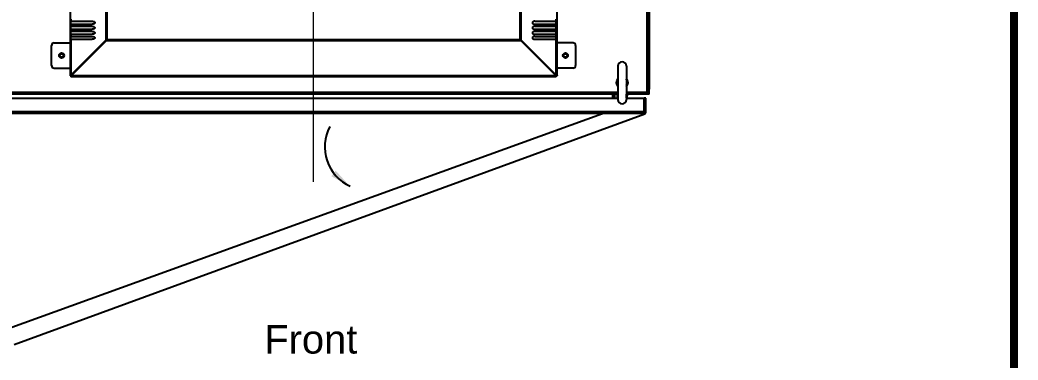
# Model space of a CAD drawing. Extents: x 79822 to 122366, y -56021 to -28815.
# Drawn here: x 84426 to 85615, y -39816 to -39411 of the extents above; entities that cross this region are included whole.
import ezdxf
from ezdxf.enums import TextEntityAlignment as Align
from ezdxf.lldxf.tags import DXFTag

# ---------------------------------------------------------------- set-up
doc = ezdxf.new("R2010")
doc.units = 0
doc.header["$LTSCALE"] = 100
doc.header["$MEASUREMENT"] = 0
doc.layers.add('PANEL', color=7, linetype='Continuous')
doc.layers.add('t', color=1, linetype='Continuous')
doc.styles.add('HZ', font='arial.ttf', dxfattribs={"width": 0.7})
doc.styles.get("Standard").update_dxf_attribs({"font": ''})
doc.styles.get('Standard').set_extended_font_data('SimSun')
tags = doc.linetypes.add('CENTER', pattern=[2, 1.25, -0.25, 0.25, -0.25]).pattern_tags.tags
tags[10:11] = [DXFTag(74, 4), DXFTag(75, 0), DXFTag(340, '0'), DXFTag(46, 1.0), DXFTag(50, 0.0), DXFTag(44, 0.0), DXFTag(45, 0.0)]
tags[8:9] = [DXFTag(74, 4), DXFTag(75, 0), DXFTag(340, '0'), DXFTag(46, 1.0), DXFTag(50, 0.0), DXFTag(44, 0.0), DXFTag(45, 0.0)]
tags[6:7] = [DXFTag(74, 4), DXFTag(75, 0), DXFTag(340, '0'), DXFTag(46, 1.0), DXFTag(50, 0.0), DXFTag(44, 0.0), DXFTag(45, 0.0)]
tags[4:5] = [DXFTag(74, 4), DXFTag(75, 0), DXFTag(340, '0'), DXFTag(46, 1.0), DXFTag(50, 0.0), DXFTag(44, 0.0), DXFTag(45, 0.0)]
tags = doc.linetypes.add('HIDDEN', pattern=[0.375, 0.25, -0.125]).pattern_tags.tags
tags[6:7] = [DXFTag(74, 4), DXFTag(75, 0), DXFTag(340, '0'), DXFTag(46, 1.0), DXFTag(50, 0.0), DXFTag(44, 0.0), DXFTag(45, 0.0)]
tags[4:5] = [DXFTag(74, 4), DXFTag(75, 0), DXFTag(340, '0'), DXFTag(46, 1.0), DXFTag(50, 0.0), DXFTag(44, 0.0), DXFTag(45, 0.0)]

# ---------------------------------------------------------------- blocks, each defined once
blk = doc.blocks.new('图框')
at = {"layer": 't', "color": 7, "const_width": 9.62}
blk.add_lwpolyline([(4115.6, -3151.6), (4115.6, 0), (0, 0), (0, -3151.6)], close=True, dxfattribs=at)
at = {"color": 7, "flags": 8}
for tag, p, height in [('DWG.NAME:', (1381.6, -2910.4), 25), ('PROJECTNAME：', (3339.1, -2913.1), 25), ('PROJECTNAME:', (3125.5, -2912.8), 24), ('DWG.NO.:', (3128.2, -3030.4), 24), ('图纸编号', (3315.4, -3052.4), 24), ('FILENO.:', (3128.7, -3106.1), 24), ('文档号', (3317.7, -3124.1), 24)]:
    blk.add_attdef(tag, p, '', height=height, dxfattribs=at)
for tag, p in [('图纸名称:', (1377.8, -2965.9)), ('项目名称：', (3121.6, -2984.3)), ('项目名称：', (3325, -2984.3))]:
    blk.add_attdef(tag, text='', height=25, dxfattribs=at).set_placement(p, align=Align.BOTTOM_LEFT)
for tag, height, p in [('RENLIU', 24, (698.2, -2950.4)), ('SHUFENWANG', 24, (885.8, -2950.4)), ('FANGHOU', 24, (1069.7, -2950.4)), ('DANDANLI', 24, (1250, -2950.4)), ('A', 23, (59.9, -2974.9)), ('设计时间', 23, (213.9, -2974.9)), ('刘仁', 23, (698.2, -3002.2)), ('王姝芬', 23, (885.8, -3002.2)), ('侯方', 23, (1069.7, -3002.2)), ('李丹丹', 23, (1250, -3002.2)), ('#10STATIONONTROLCABINETCOVER', 30, (1777.9, -3017.2)), ('PAGEXOFX', 24, (3953.7, -3039.1)), ('REV.', 24, (59.4, -3063)), ('DATE', 24, (208.9, -3063)), ('DESCRIPTION', 24, (451.7, -3063)), ('PREPARED', 24, (698.2, -3063)), ('CHECKED', 24, (885.8, -3063)), ('SIGNED', 24, (1069.7, -3063)), ('APPROVED', 24, (1250, -3063)), ('图纸名称', 30, (1777.9, -3094.7)), ('第几页共几页', 24, (3953.7, -3114.1))]:
    blk.add_attdef(tag, text='', height=height, dxfattribs=at).set_placement(p, align=Align.MIDDLE)
at = {"color": 7, "width": 0.8, "flags": 8}
blk.add_attdef('HANGZHOUHOLLYSYSAUTOMATIONCO.,LTD.', text='', height=24, dxfattribs=at).set_placement((2770.1, -3045.7), align=Align.MIDDLE)

msp = doc.modelspace()

# ---------------------------------------------------------------- linework, layer by layer
at = {"color": 1, "linetype": 'CENTER', "lineweight": 20}
msp.add_line((84775.6, -39604.1), (84775.6, -38660.2), dxfattribs=at)
at = {"color": 7, "linetype": 'Continuous'}
for p, q in [((85172.8, -39499.7), (85172.8, -38747.7)), ((85175.1, -39499.7), (85175.1, -38747.7)), ((84485.6, -38769.7), (84485.6, -39477.7)), ((85065.6, -39477.7), (85065.6, -38769.7)), ((85175.4, -38772.4), (85175.4, -39474.4)), ((84528.4, -38812), (84528.4, -39435.4)), ((84529.5, -38812.6), (84529.5, -39434.8)), ((85021.8, -39434.8), (85021.8, -38812.6)), ((85022.9, -39435.4), (85022.9, -38812)), ((84485.6, -39412.9), (84512.1, -39412.9)), ((84486.6, -39416.4), (84486.6, -39412.9)), ((84486.7, -39410.4), (84486.7, -39412.9)), ((85039.2, -39412.9), (85065.6, -39412.9)), ((85064.5, -39412.9), (85064.5, -39410.4)), ((85064.6, -39416.4), (85064.6, -39412.9)), ((84485.6, -39416.4), (84512.1, -39416.4)), ((84485.6, -39418.9), (84512.1, -39418.9)), ((84485.6, -39422.4), (84512.1, -39422.4)), ((84485.6, -39424.9), (84512.1, -39424.9)), ((84486.6, -39422.4), (84486.6, -39418.9)), ((84486.6, -39428.4), (84486.6, -39424.9)), ((84486.7, -39416.4), (84486.7, -39418.9)), ((84486.7, -39422.4), (84486.7, -39424.9)), ((85039.2, -39416.4), (85065.6, -39416.4)), ((85039.2, -39418.9), (85065.6, -39418.9)), ((85039.2, -39422.4), (85065.6, -39422.4)), ((85039.2, -39424.9), (85065.6, -39424.9)), ((85064.5, -39418.9), (85064.5, -39416.4)), ((85064.5, -39424.9), (85064.5, -39422.4)), ((85064.6, -39422.4), (85064.6, -39418.9)), ((85064.6, -39428.4), (85064.6, -39424.9)), ((84485.6, -39428.4), (84512.1, -39428.4)), ((84485.6, -39430.9), (84512.1, -39430.9)), ((84485.6, -39434.4), (84512.1, -39434.4)), ((84486.6, -39434.4), (84486.6, -39430.9)), ((84486.7, -39428.4), (84486.7, -39430.9)), ((84486.7, -39434.4), (84486.7, -39477.1)), ((84528.4, -39435.4), (84486.7, -39477.1)), ((84528.9, -39435.4), (84487.2, -39477.1)), ((84528.9, -39435.9), (84487.2, -39477.6)), ((84528.4, -39435.4), (84528.9, -39435.4)), ((84528.9, -39435.9), (84528.9, -39435.4)), ((84528.9, -39435.9), (85022.4, -39435.9)), ((84529.5, -39434.8), (85021.8, -39434.8)), ((85022.9, -39435.4), (85022.4, -39435.4)), ((85022.4, -39435.4), (85064, -39477.1)), ((85022.4, -39435.9), (85022.4, -39435.4)), ((85022.4, -39435.9), (85064, -39477.6)), ((85022.9, -39435.4), (85064.5, -39477.1)), ((85039.2, -39428.4), (85065.6, -39428.4)), ((85039.2, -39430.9), (85065.6, -39430.9)), ((85039.2, -39434.4), (85065.6, -39434.4)), ((85064.5, -39430.9), (85064.5, -39428.4)), ((85064.5, -39477.1), (85064.5, -39434.4)), ((85064.6, -39434.4), (85064.6, -39430.9)), ((84463.6, -39465.7), (84463.6, -39441.7)), ((84466.6, -39438.7), (84485.6, -39438.7)), ((85084.6, -39438.7), (85065.6, -39438.7)), ((85087.6, -39441.7), (85087.6, -39465.7)), ((84466.6, -39468.7), (84485.6, -39468.7)), ((85084.6, -39468.7), (85065.6, -39468.7)), ((85138.1, -39466.2), (85138.1, -39506.2)), ((85148.1, -39466.2), (85148.1, -39506.2)), ((84485.6, -39477.7), (84486.7, -39477.7)), ((84486.6, -39477.6), (84486.6, -39478.7)), ((84486.6, -39478.7), (85064.6, -39478.7)), ((84486.7, -39477.1), (84487.2, -39477.1)), ((84487.2, -39477.6), (84487.2, -39477.1)), ((84487.2, -39477.6), (85064, -39477.6)), ((85064.5, -39477.1), (85064, -39477.1)), ((85064, -39477.6), (85064, -39477.1)), ((85064.5, -39477.7), (85065.6, -39477.7)), ((85064.6, -39478.7), (85064.6, -39477.6)), ((85175.1, -39474.4), (85175.2, -39474.4)), ((85175.2, -39474.4), (85175.4, -39474.4)), ((85175.4, -39474.4), (85175.4, -39493.9)), ((84413.7, -39497.4), (85138.1, -39497.4)), ((85148.1, -39497.4), (85172.8, -39497.4)), ((85175.1, -39493.9), (85175.4, -39493.9)), ((85138.1, -39499.7), (84413.7, -39499.7)), ((84413.7, -39504.4), (85138.1, -39504.4)), ((85131.9, -39504.4), (85131.9, -39499.7)), ((85133.1, -39504.4), (85133.1, -39499.7)), ((85134.3, -39504.4), (85134.3, -39499.7)), ((85137.4, -39504.4), (85137.4, -39499.7)), ((85175.1, -39499.7), (85148.1, -39499.7)), ((85148.1, -39504.4), (85169.1, -39504.4)), ((85148.4, -39504.4), (85148.4, -39499.7)), ((85149.2, -39499.7), (85148.7, -39504.4)), ((85169.1, -39504.4), (85169.1, -39522.9)), ((85171.4, -39504.4), (85169.4, -39504.4)), ((85169.4, -39520.6), (85169.4, -39504.4)), ((85171.4, -39520.6), (85171.4, -39504.4)), ((85169.1, -39520.6), (84381.7, -39520.6)), ((85171.4, -39520.6), (85169.4, -39520.6)), ((85169.1, -39522.9), (84381.7, -39522.9))]:
    msp.add_line(p, q, dxfattribs=at)
for centre, radius in [((84475.6, -39453.7), 3), ((84475.6, -39453.7), 2), ((85075.6, -39453.7), 3), ((85075.6, -39453.7), 2)]:
    msp.add_circle(centre, radius, dxfattribs=at)
for centre, radius, start, end in [((84537.8, -39443.7), 12.1, 134.0368, 135.38), ((84520.6, -39426.6), 12.1, 314.62, 315.9632), ((84561.2, -39495.7), 68.6, 117.4532, 117.8131), ((84468.6, -39403.2), 68.6, 332.1869, 332.5468), ((84990.1, -39495.7), 68.6, 62.1869, 62.5468), ((85082.7, -39403.2), 68.6, 207.4532, 207.8131), ((85030.7, -39426.6), 12.1, 224.0368, 225.38), ((85013.5, -39443.7), 12.1, 44.62, 45.9632), ((84466.6, -39441.7), 3, 90, 180), ((85084.6, -39441.7), 3, 0, 90), ((84475.6, -39453.7), 2.5, 255, 195), ((85075.6, -39453.7), 2.5, 255, 195), ((85143.1, -39466.2), 5, 0, 180), ((84466.6, -39465.7), 3, 180, 270), ((85084.6, -39465.7), 3, 270, 0), ((84491.1, -39491.5), 15, 106.7186, 107.1216), ((84472.9, -39473.3), 15, 342.8784, 343.2814), ((85078.4, -39473.3), 15, 196.7186, 197.1216), ((85060.2, -39491.5), 15, 72.8784, 73.2814), ((85143.1, -39486.2), 7, 136.1481, 223.8519), ((85143.1, -39485.6), 6, 146.4441, 195), ((85143.1, -39485.6), 6, 146.983, 213.017), ((85143.1, -39485.6), 6, 326.4554, 33.5559), ((85143.1, -39486.2), 7, 316.1481, 43.8519), ((85143.1, -39485.6), 6, 326.983, 33.017), ((85174.2, -39493.2), 1.2, 319.2626, 0), ((85143.1, -39506.2), 5, 180, 0), ((85169.1, -39520.6), 2.3, 270, 0), ((85169.1, -39520.6), 0.3, 270, 0)]:
    msp.add_arc(centre, radius, start, end, dxfattribs=at)
for points, start_tangent, end_tangent in [([(84512.1, -39412.9), (84512.8, -39413), (84513.5, -39413.2), (84514.2, -39413.4), (84514.6, -39413.8), (84515, -39414.2), (84515.1, -39414.8), (84514.9, -39415.3), (84514.6, -39415.7), (84514.1, -39416), (84513.5, -39416.2), (84512.8, -39416.4), (84512.1, -39416.4)], (0.999961, -0.008789), (-0.999962, -0.008666)), ([(85039.2, -39412.9), (85038.4, -39413), (85037.7, -39413.2), (85037.1, -39413.4), (85036.6, -39413.8), (85036.3, -39414.2), (85036.2, -39414.8), (85036.4, -39415.3), (85036.7, -39415.7), (85037.2, -39416), (85037.8, -39416.2), (85038.5, -39416.4), (85039.2, -39416.4)], (-0.999961, -0.008789), (0.999962, -0.008666)), ([(84512.1, -39418.9), (84512.8, -39419), (84513.5, -39419.2), (84514.2, -39419.4), (84514.6, -39419.8), (84515, -39420.2), (84515.1, -39420.8), (84514.9, -39421.3), (84514.6, -39421.7), (84514.1, -39422), (84513.5, -39422.2), (84512.8, -39422.4), (84512.1, -39422.4)], (0.999961, -0.008789), (-0.999962, -0.008666)), ([(84512.1, -39424.9), (84512.8, -39425), (84513.5, -39425.2), (84514.2, -39425.4), (84514.6, -39425.8), (84515, -39426.2), (84515.1, -39426.8), (84514.9, -39427.3), (84514.6, -39427.7), (84514.1, -39428), (84513.5, -39428.2), (84512.8, -39428.4), (84512.1, -39428.4)], (0.999961, -0.008789), (-0.999962, -0.008666)), ([(85039.2, -39418.9), (85038.4, -39419), (85037.7, -39419.2), (85037.1, -39419.4), (85036.6, -39419.8), (85036.3, -39420.2), (85036.2, -39420.8), (85036.4, -39421.3), (85036.7, -39421.7), (85037.2, -39422), (85037.8, -39422.2), (85038.5, -39422.4), (85039.2, -39422.4)], (-0.999961, -0.008789), (0.999962, -0.008666)), ([(85039.2, -39424.9), (85038.4, -39425), (85037.7, -39425.2), (85037.1, -39425.4), (85036.6, -39425.8), (85036.3, -39426.2), (85036.2, -39426.8), (85036.4, -39427.3), (85036.7, -39427.7), (85037.2, -39428), (85037.8, -39428.2), (85038.5, -39428.4), (85039.2, -39428.4)], (-0.999961, -0.008789), (0.999962, -0.008666)), ([(84512.1, -39430.9), (84512.8, -39431), (84513.5, -39431.2), (84514.2, -39431.4), (84514.6, -39431.8), (84515, -39432.2), (84515.1, -39432.8), (84514.9, -39433.3), (84514.6, -39433.7), (84514.1, -39434), (84513.5, -39434.2), (84512.8, -39434.4), (84512.1, -39434.4)], (0.999961, -0.008789), (-0.999962, -0.008666)), ([(84528.4, -39435.4), (84528.8, -39435.2), (84529.2, -39435)], (0.856944, 0.515409), (0.883981, 0.467523)), ([(84528.9, -39435.4), (84529.1, -39435.2)], (0.740747, 0.671784), (0.712761, 0.701407)), ([(84528.9, -39435.4), (84529.1, -39435.2)], (0.671784, 0.740747), (0.701407, 0.712761)), ([(84528.9, -39435.9), (84529.1, -39435.5), (84529.3, -39435.2)], (0.515409, 0.856944), (0.467523, 0.883981)), ([(85022.4, -39435.9), (85022.2, -39435.5), (85022, -39435.2)], (-0.515409, 0.856944), (-0.467523, 0.883981)), ([(85022.9, -39435.4), (85022.5, -39435.2), (85022.1, -39435)], (-0.856944, 0.515409), (-0.883981, 0.467523)), ([(85022.4, -39435.4), (85022.2, -39435.2)], (-0.740747, 0.671784), (-0.712761, 0.701407)), ([(85022.4, -39435.4), (85022.2, -39435.2)], (-0.671784, 0.740747), (-0.701407, 0.712761)), ([(85039.2, -39430.9), (85038.4, -39431), (85037.7, -39431.2), (85037.1, -39431.4), (85036.6, -39431.8), (85036.3, -39432.2), (85036.2, -39432.8), (85036.4, -39433.3), (85036.7, -39433.7), (85037.2, -39434), (85037.8, -39434.2), (85038.5, -39434.4), (85039.2, -39434.4)], (-0.999961, -0.008789), (0.999962, -0.008666)), ([(84485.8, -39477.5), (84485.6, -39477.7)], (-0.79084, -0.612022), (0, -1)), ([(84486.6, -39477.1), (84486.2, -39477.3), (84485.9, -39477.4), (84485.8, -39477.5)], (-0.955586, -0.294712), (-0.79084, -0.612022)), ([(84486.7, -39477.5), (84486.6, -39477.7)], (-0.569202, -0.822198), (0, -1)), ([(84486.8, -39477.6), (84486.6, -39477.7)], (-0.822198, -0.569202), (-1, 0)), ([(84486.8, -39478.6), (84486.6, -39478.7)], (-0.612022, -0.79084), (-1, 0)), ([(84487.2, -39477.1), (84486.9, -39477.3), (84486.7, -39477.5)], (-0.875724, -0.482812), (-0.569202, -0.822198)), ([(84487.2, -39477.1), (84487, -39477.4), (84486.8, -39477.6)], (-0.482812, -0.875724), (-0.822198, -0.569202)), ([(84487.2, -39477.7), (84487, -39478.2), (84486.9, -39478.4), (84486.8, -39478.6)], (-0.294712, -0.955586), (-0.612022, -0.79084)), ([(85064, -39477.1), (85064.2, -39477.4), (85064.4, -39477.6)], (0.482812, -0.875724), (0.822198, -0.569202)), ([(85064, -39477.1), (85064.4, -39477.3), (85064.6, -39477.5)], (0.875724, -0.482812), (0.569202, -0.822198)), ([(85064.1, -39477.7), (85064.2, -39478.2), (85064.3, -39478.4), (85064.4, -39478.6)], (0.294712, -0.955586), (0.612022, -0.79084)), ([(85064.4, -39477.6), (85064.6, -39477.7)], (0.822198, -0.569202), (1, 0)), ([(85064.4, -39478.6), (85064.6, -39478.7)], (0.612022, -0.79084), (1, 0)), ([(85064.6, -39477.1), (85065.1, -39477.3), (85065.4, -39477.4), (85065.5, -39477.5)], (0.955586, -0.294712), (0.79084, -0.612022)), ([(85064.6, -39477.5), (85064.6, -39477.7)], (0.569202, -0.822198), (0, -1)), ([(85065.5, -39477.5), (85065.6, -39477.7)], (0.79084, -0.612022), (0, -1))]:
    msp.add_spline(points, degree=3, dxfattribs=dict(at, start_tangent=start_tangent, end_tangent=end_tangent))
at = {"layer": 'PANEL', "linetype": 'HIDDEN'}
for p, q in [((84412, -39778.7), (85119.9, -39522.9)), ((84418.9, -39797.6), (85170.2, -39523))]:
    msp.add_line(p, q, dxfattribs=at)
at = {"layer": 'PANEL', "color": 7}
msp.add_arc((84840.4, -39562.4), 51.5, 152.1889, 245.7191, dxfattribs=at)
at = {"layer": 'PANEL', "color": 7, "linetype": 'ByBlock'}
msp.add_solid([(84796.9, -39597.4), (84802, -39590.8), (84819.1, -39609.6)], dxfattribs=at)

# ---------------------------------------------------------------- block references
at = {"color": 1}
msp.add_blockref('图框', (81494.1, -38172.7), dxfattribs=at)

# ---------------------------------------------------------------- texts
at = {"color": 7, "style": 'HZ'}
msp.add_text('Front', height=34, dxfattribs=at).set_placement((84716.9, -39808.5))

doc.saveas('drawing.dxf')
